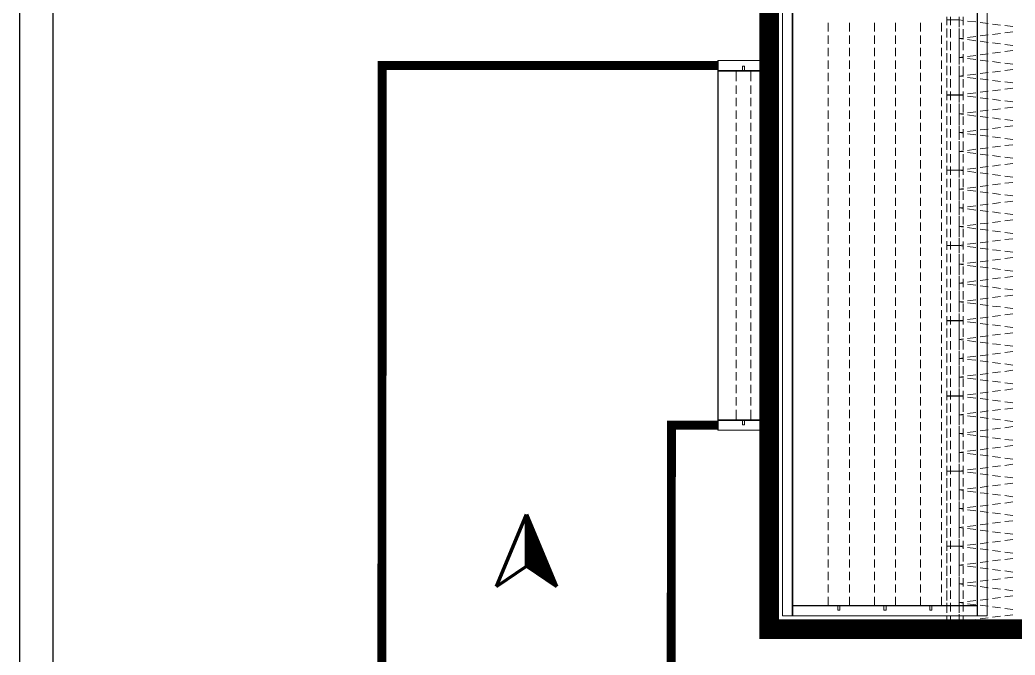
# Model space of a CAD drawing. Extents: x 1264 to 8183, y -10806 to -8316.
# Drawn here: x 1263.8 to 1487.6, y -8915.8 to -8772.9 of the extents above; entities that cross this region are included whole.
import ezdxf

# ---------------------------------------------------------------- set-up
doc = ezdxf.new("R2010")
doc.units = 0
doc.header["$LTSCALE"] = 200
doc.header["$MEASUREMENT"] = 0
doc.layers.get('0').update_dxf_attribs({"linetype": 'CONTINUOUS'})
doc.layers.get('Defpoints').update_dxf_attribs({"linetype": 'CONTINUOUS'})
doc.layers.add('SHEET', color=33, linetype='CONTINUOUS')
doc.layers.add('VCD', color=241, linetype='CONTINUOUS')
doc.layers.add('Smc_RaDuct', color=122, linetype='CONTINUOUS', lineweight=100)

# ---------------------------------------------------------------- blocks, each defined once
blk = doc.blocks.new('A$C8c66ea1c')
at = {"layer": 'SHEET', "color": 1, "lineweight": 50, "const_width": 3}
blk.add_lwpolyline([(0, 0.03), (0, 83.84), (-117.24, 83.84), (0, 83.84), (0, 167.65), (0, 83.84), (0, 167.65), (-117.24, 167.65), (0, 167.65), (-117.24, 167.65), (-117.24, 83.84), (-117.24, 167.65), (-117.24, 83.84), (0, 83.84), (-117.24, 83.84), (0, 83.84), (0, 0.03), (-117.24, 0.03), (0, 0.03), (-117.24, 0.03)], close=True, dxfattribs=at)
at = {"layer": 'VCD', "lineweight": 9}
for points in [[(-86.88, 175.42), (-30.37, 175.42), (-30.37, 175.5), (-86.88, 175.5)], [(-85.29, 175.5), (-85.29, 167.65), (-86.88, 167.65), (-86.88, 167.7), (-85.37, 167.7), (-85.37, 175.42), (-86.88, 175.42), (-86.88, 175.5)], [(-86.88, 167.7), (-30.37, 167.7), (-30.37, 175.42), (-86.88, 175.42)], [(-30.37, 175.5), (-30.37, 175.42), (-31.87, 175.42), (-31.87, 167.7), (-30.37, 167.7), (-30.37, 167.65), (-31.95, 167.65), (-31.95, 175.5)], [(-86.04, 171.41), (-86.04, 171.74), (-85.37, 171.74), (-85.37, 171.41)], [(-31.87, 171.41), (-31.87, 171.74), (-31.23, 171.74), (-31.23, 171.41)], [(0, 83.84), (-117.24, 83.84), (-117.24, 167.65), (0, 167.65)], [(-86.88, 167.65), (-30.37, 167.65), (-30.37, 167.7), (-86.88, 167.7)], [(0, 167.62), (0, 167.67)], [(0, 167.62), (0, 167.67), (0, 167.62), (0, 167.67), (0, 167.62), (0, 167.67)], [(-115.23, 164.04), (-2.02, 164.04), (-2.02, 165.6), (-115.23, 165.6)], [(-115.23, 164.12), (-2.02, 164.12), (-2.02, 165.6), (-115.23, 165.6)], [(-3.6, 135.88), (-2.02, 135.88), (-2.02, 164.04), (-3.6, 164.04)], [(-3.52, 135.88), (-2.02, 135.88), (-2.02, 164.04), (-3.52, 164.04)], [(-3.52, 157.16), (-3.52, 156.83), (-2.88, 156.83), (-2.88, 157.16)], [(-3.52, 150.11), (-3.52, 149.79), (-2.88, 149.79), (-2.88, 150.11)], [(-3.52, 143.09), (-3.52, 142.77), (-2.88, 142.77), (-2.88, 143.09)], [(-1.16, 139.92), (-1.16, 140.51), (-0.56, 140.51), (-0.56, 139.92)], [(-93.09, 138.6), (-93.09, 138.65)], [(-90.24, 138.6), (-90.24, 138.65)], [(-87.36, 138.6), (-87.36, 138.65)], [(-84.48, 138.6), (-84.48, 138.65)], [(-81.6, 138.6), (-81.6, 138.65)], [(-78.73, 138.6), (-78.73, 138.65)], [(-75.88, 138.6), (-75.88, 138.65)], [(-73, 138.6), (-73, 138.65)], [(-70.12, 138.6), (-70.12, 138.65)], [(-67.24, 138.6), (-67.24, 138.65)], [(-64.36, 138.6), (-64.36, 138.65)], [(-61.51, 138.6), (-61.51, 138.65)], [(-58.61, 138.6), (-58.61, 138.65)], [(-55.76, 138.6), (-55.76, 138.65)], [(-52.88, 138.6), (-52.88, 138.65)], [(-50, 138.6), (-50, 138.65)], [(-47.12, 138.6), (-47.12, 138.65)], [(-44.25, 138.6), (-44.25, 138.65)], [(-41.37, 138.6), (-41.37, 138.65)], [(-38.52, 138.6), (-38.52, 138.65)], [(-35.61, 138.6), (-35.61, 138.65)], [(-32.76, 138.6), (-32.76, 138.65)], [(-29.88, 138.6), (-29.88, 138.65)], [(-27, 138.6), (-27, 138.65)], [(-24.13, 138.6), (-24.13, 138.65)], [(-21.25, 138.6), (-21.25, 138.65)], [(-18.4, 138.6), (-18.4, 138.65)], [(-15.52, 138.6), (-15.52, 138.65)], [(-12.64, 138.6), (-12.64, 138.65)], [(-9.76, 138.6), (-9.76, 138.65)], [(-6.89, 138.6), (-6.89, 138.65)], [(-4.03, 138.6), (-4.03, 138.65)], [(-1.16, 138.03), (-1.16, 138.63), (-0.56, 138.63), (-0.56, 138.03)], [(-115.23, 134.32), (-2.02, 134.32), (-2.02, 135.88), (-115.23, 135.88)], [(-115.23, 134.32), (-2.02, 134.32), (-2.02, 135.8), (-115.23, 135.8)]]:
    blk.add_lwpolyline(points, close=True, dxfattribs=at)
at = {"layer": 'VCD', "lineweight": 9, "ltscale": 5}
blk.add_lwpolyline([(-86.88, 167.65), (-30.37, 167.65), (-30.37, 175.5), (-86.88, 175.5)], close=True, dxfattribs=at)
at = {"layer": 'VCD', "lineweight": 9}
for points in [[(-85.29, 172.73), (-85.29, 172.68)], [(-85.29, 171.9), (-85.29, 172.7), (-83.73, 172.7)], [(-83.08, 172.7), (-81.82, 172.7)], [(-81.17, 172.7), (-79.91, 172.7)], [(-79.26, 172.7), (-78, 172.7)], [(-77.38, 172.7), (-76.09, 172.7)], [(-75.47, 172.7), (-74.18, 172.7)], [(-73.56, 172.7), (-72.3, 172.7)], [(-71.65, 172.7), (-70.39, 172.7)], [(-69.74, 172.7), (-68.48, 172.7)], [(-67.83, 172.7), (-66.57, 172.7)], [(-65.92, 172.7), (-64.66, 172.7)], [(-64.01, 172.7), (-62.75, 172.7)], [(-62.13, 172.7), (-60.84, 172.7)], [(-60.22, 172.7), (-58.93, 172.7)], [(-58.31, 172.7), (-57.05, 172.7)], [(-56.4, 172.7), (-55.14, 172.7)], [(-54.49, 172.7), (-53.23, 172.7)], [(-52.58, 172.7), (-51.32, 172.7)], [(-50.67, 172.7), (-49.41, 172.7)], [(-48.76, 172.7), (-47.5, 172.7)], [(-46.85, 172.7), (-45.59, 172.7)], [(-44.97, 172.7), (-43.68, 172.7)], [(-43.06, 172.7), (-41.77, 172.7)], [(-41.15, 172.7), (-39.89, 172.7)], [(-39.24, 172.7), (-37.98, 172.7)], [(-37.33, 172.7), (-36.07, 172.7)], [(-35.42, 172.7), (-34.16, 172.7)], [(-33.51, 172.7), (-31.95, 172.7), (-31.95, 171.9)], [(-31.95, 172.73), (-31.95, 172.68)], [(-83.73, 170.44), (-85.29, 170.44), (-85.29, 171.25)], [(-85.29, 170.47), (-85.29, 170.42)], [(-81.82, 170.44), (-83.08, 170.44)], [(-79.91, 170.44), (-81.17, 170.44)], [(-78, 170.44), (-79.26, 170.44)], [(-76.09, 170.44), (-77.38, 170.44)], [(-74.18, 170.44), (-75.47, 170.44)], [(-72.3, 170.44), (-73.56, 170.44)], [(-70.39, 170.44), (-71.65, 170.44)], [(-68.48, 170.44), (-69.74, 170.44)], [(-66.57, 170.44), (-67.83, 170.44)], [(-64.66, 170.44), (-65.92, 170.44)], [(-62.75, 170.44), (-64.01, 170.44)], [(-60.84, 170.44), (-62.13, 170.44)], [(-58.93, 170.44), (-60.22, 170.44)], [(-57.05, 170.44), (-58.31, 170.44)], [(-55.14, 170.44), (-56.4, 170.44)], [(-53.23, 170.44), (-54.49, 170.44)], [(-51.32, 170.44), (-52.58, 170.44)], [(-49.41, 170.44), (-50.67, 170.44)], [(-47.5, 170.44), (-48.76, 170.44)], [(-45.59, 170.44), (-46.85, 170.44)], [(-43.68, 170.44), (-44.97, 170.44)], [(-41.77, 170.44), (-43.06, 170.44)], [(-39.89, 170.44), (-41.15, 170.44)], [(-37.98, 170.44), (-39.24, 170.44)], [(-36.07, 170.44), (-37.33, 170.44)], [(-34.16, 170.44), (-35.42, 170.44)], [(-31.95, 171.25), (-31.95, 170.44), (-33.51, 170.44)], [(-31.95, 170.47), (-31.95, 170.42)], [(-92.63, 158.61), (-91.34, 158.61)], [(-90.72, 158.61), (-89.43, 158.61)], [(-88.81, 158.61), (-87.55, 158.61)], [(-86.9, 158.61), (-85.64, 158.61)], [(-84.99, 158.61), (-83.73, 158.61)], [(-83.08, 158.61), (-81.82, 158.61)], [(-81.17, 158.61), (-79.91, 158.61)], [(-79.26, 158.61), (-78, 158.61)], [(-77.38, 158.61), (-76.09, 158.61)], [(-75.47, 158.61), (-74.18, 158.61)], [(-73.56, 158.61), (-72.3, 158.61)], [(-71.65, 158.61), (-70.39, 158.61)], [(-69.74, 158.61), (-68.48, 158.61)], [(-67.83, 158.61), (-66.57, 158.61)], [(-65.92, 158.61), (-64.66, 158.61)], [(-64.01, 158.61), (-62.75, 158.61)], [(-62.13, 158.61), (-60.84, 158.61)], [(-60.22, 158.61), (-58.93, 158.61)], [(-58.31, 158.61), (-57.05, 158.61)], [(-56.4, 158.61), (-55.14, 158.61)], [(-54.49, 158.61), (-53.23, 158.61)], [(-52.58, 158.61), (-51.32, 158.61)], [(-50.67, 158.61), (-49.41, 158.61)], [(-48.76, 158.61), (-47.5, 158.61)], [(-46.85, 158.61), (-45.59, 158.61)], [(-44.97, 158.61), (-43.68, 158.61)], [(-43.06, 158.61), (-41.77, 158.61)], [(-41.15, 158.61), (-39.89, 158.61)], [(-39.24, 158.61), (-37.98, 158.61)], [(-37.33, 158.61), (-36.07, 158.61)], [(-35.42, 158.61), (-34.16, 158.61)], [(-33.51, 158.61), (-32.25, 158.61)], [(-31.6, 158.61), (-30.34, 158.61)], [(-29.72, 158.61), (-28.43, 158.61)], [(-27.81, 158.61), (-26.52, 158.61)], [(-25.9, 158.61), (-24.64, 158.61)], [(-23.99, 158.61), (-22.73, 158.61)], [(-22.08, 158.61), (-20.82, 158.61)], [(-20.17, 158.61), (-18.91, 158.61)], [(-18.26, 158.61), (-17, 158.61)], [(-16.35, 158.61), (-15.09, 158.61)], [(-14.47, 158.61), (-13.18, 158.61)], [(-12.56, 158.61), (-11.27, 158.61)], [(-10.65, 158.61), (-9.39, 158.61)], [(-8.74, 158.61), (-7.48, 158.61)], [(-6.83, 158.61), (-5.57, 158.61)], [(-4.92, 158.61), (-3.6, 158.61), (-3.6, 157.32)], [(-3.6, 158.64), (-3.6, 158.58)], [(-3.6, 156.67), (-3.6, 155.38), (-4.92, 155.38)], [(-91.34, 155.38), (-92.63, 155.38)], [(-89.43, 155.38), (-90.72, 155.38)], [(-87.55, 155.38), (-88.81, 155.38)], [(-85.64, 155.38), (-86.9, 155.38)], [(-83.73, 155.38), (-84.99, 155.38)], [(-81.82, 155.38), (-83.08, 155.38)], [(-79.91, 155.38), (-81.17, 155.38)], [(-78, 155.38), (-79.26, 155.38)], [(-76.09, 155.38), (-77.38, 155.38)], [(-74.18, 155.38), (-75.47, 155.38)], [(-72.3, 155.38), (-73.56, 155.38)], [(-70.39, 155.38), (-71.65, 155.38)], [(-68.48, 155.38), (-69.74, 155.38)], [(-66.57, 155.38), (-67.83, 155.38)], [(-64.66, 155.38), (-65.92, 155.38)], [(-62.75, 155.38), (-64.01, 155.38)], [(-60.84, 155.38), (-62.13, 155.38)], [(-58.93, 155.38), (-60.22, 155.38)], [(-57.05, 155.38), (-58.31, 155.38)], [(-55.14, 155.38), (-56.4, 155.38)], [(-53.23, 155.38), (-54.49, 155.38)], [(-51.32, 155.38), (-52.58, 155.38)], [(-49.41, 155.38), (-50.67, 155.38)], [(-47.5, 155.38), (-48.76, 155.38)], [(-45.59, 155.38), (-46.85, 155.38)], [(-43.68, 155.38), (-44.97, 155.38)], [(-41.77, 155.38), (-43.06, 155.38)], [(-39.89, 155.38), (-41.15, 155.38)], [(-37.98, 155.38), (-39.24, 155.38)], [(-36.07, 155.38), (-37.33, 155.38)], [(-34.16, 155.38), (-35.42, 155.38)], [(-32.25, 155.38), (-33.51, 155.38)], [(-30.34, 155.38), (-31.6, 155.38)], [(-28.43, 155.38), (-29.72, 155.38)], [(-26.52, 155.38), (-27.81, 155.38)], [(-24.64, 155.38), (-25.9, 155.38)], [(-22.73, 155.38), (-23.99, 155.38)], [(-20.82, 155.38), (-22.08, 155.38)], [(-18.91, 155.38), (-20.17, 155.38)], [(-17, 155.38), (-18.26, 155.38)], [(-15.09, 155.38), (-16.35, 155.38)], [(-13.18, 155.38), (-14.47, 155.38)], [(-11.27, 155.38), (-12.56, 155.38)], [(-9.39, 155.38), (-10.65, 155.38)], [(-7.48, 155.38), (-8.74, 155.38)], [(-5.57, 155.38), (-6.83, 155.38)], [(-3.6, 155.41), (-3.6, 155.36)], [(-91.34, 151.56), (-92.63, 151.56)], [(-89.43, 151.56), (-90.72, 151.56)], [(-87.55, 151.56), (-88.81, 151.56)], [(-85.64, 151.56), (-86.9, 151.56)], [(-83.73, 151.56), (-84.99, 151.56)], [(-81.82, 151.56), (-83.08, 151.56)], [(-79.91, 151.56), (-81.17, 151.56)], [(-78, 151.56), (-79.26, 151.56)], [(-76.09, 151.56), (-77.38, 151.56)], [(-74.18, 151.56), (-75.47, 151.56)], [(-72.3, 151.56), (-73.56, 151.56)], [(-70.39, 151.56), (-71.65, 151.56)], [(-68.48, 151.56), (-69.74, 151.56)], [(-66.57, 151.56), (-67.83, 151.56)], [(-64.66, 151.56), (-65.92, 151.56)], [(-62.75, 151.56), (-64.01, 151.56)], [(-60.84, 151.56), (-62.13, 151.56)], [(-58.93, 151.56), (-60.22, 151.56)], [(-57.05, 151.56), (-58.31, 151.56)], [(-55.14, 151.56), (-56.4, 151.56)], [(-53.23, 151.56), (-54.49, 151.56)], [(-51.32, 151.56), (-52.58, 151.56)], [(-49.41, 151.56), (-50.67, 151.56)], [(-47.5, 151.56), (-48.76, 151.56)], [(-45.59, 151.56), (-46.85, 151.56)], [(-43.68, 151.56), (-44.97, 151.56)], [(-41.77, 151.56), (-43.06, 151.56)], [(-39.89, 151.56), (-41.15, 151.56)], [(-37.98, 151.56), (-39.24, 151.56)], [(-36.07, 151.56), (-37.33, 151.56)], [(-34.16, 151.56), (-35.42, 151.56)], [(-32.25, 151.56), (-33.51, 151.56)], [(-30.34, 151.56), (-31.6, 151.56)], [(-28.43, 151.56), (-29.72, 151.56)], [(-26.52, 151.56), (-27.81, 151.56)], [(-24.64, 151.56), (-25.9, 151.56)], [(-22.73, 151.56), (-23.99, 151.56)], [(-20.82, 151.56), (-22.08, 151.56)], [(-18.91, 151.56), (-20.17, 151.56)], [(-17, 151.56), (-18.26, 151.56)], [(-15.09, 151.56), (-16.35, 151.56)], [(-13.18, 151.56), (-14.47, 151.56)], [(-11.27, 151.56), (-12.56, 151.56)], [(-9.39, 151.56), (-10.65, 151.56)], [(-7.48, 151.56), (-8.74, 151.56)], [(-5.57, 151.56), (-6.83, 151.56)], [(-3.6, 150.27), (-3.6, 151.56), (-4.92, 151.56)], [(-3.6, 151.59), (-3.6, 151.54)], [(-4.92, 148.34), (-3.6, 148.34), (-3.6, 149.65)], [(-92.63, 148.34), (-91.34, 148.34)], [(-90.72, 148.34), (-89.43, 148.34)], [(-88.81, 148.34), (-87.55, 148.34)], [(-86.9, 148.34), (-85.64, 148.34)], [(-84.99, 148.34), (-83.73, 148.34)], [(-83.08, 148.34), (-81.82, 148.34)], [(-81.17, 148.34), (-79.91, 148.34)], [(-79.26, 148.34), (-78, 148.34)], [(-77.38, 148.34), (-76.09, 148.34)], [(-75.47, 148.34), (-74.18, 148.34)], [(-73.56, 148.34), (-72.3, 148.34)], [(-71.65, 148.34), (-70.39, 148.34)], [(-69.74, 148.34), (-68.48, 148.34)], [(-67.83, 148.34), (-66.57, 148.34)], [(-65.92, 148.34), (-64.66, 148.34)], [(-64.01, 148.34), (-62.75, 148.34)], [(-62.13, 148.34), (-60.84, 148.34)], [(-60.22, 148.34), (-58.93, 148.34)], [(-58.31, 148.34), (-57.05, 148.34)], [(-56.4, 148.34), (-55.14, 148.34)], [(-54.49, 148.34), (-53.23, 148.34)], [(-52.58, 148.34), (-51.32, 148.34)], [(-50.67, 148.34), (-49.41, 148.34)], [(-48.76, 148.34), (-47.5, 148.34)], [(-46.85, 148.34), (-45.59, 148.34)], [(-44.97, 148.34), (-43.68, 148.34)], [(-43.06, 148.34), (-41.77, 148.34)], [(-41.15, 148.34), (-39.89, 148.34)], [(-39.24, 148.34), (-37.98, 148.34)], [(-37.33, 148.34), (-36.07, 148.34)], [(-35.42, 148.34), (-34.16, 148.34)], [(-33.51, 148.34), (-32.25, 148.34)], [(-31.6, 148.34), (-30.34, 148.34)], [(-29.72, 148.34), (-28.43, 148.34)], [(-27.81, 148.34), (-26.52, 148.34)], [(-25.9, 148.34), (-24.64, 148.34)], [(-23.99, 148.34), (-22.73, 148.34)], [(-22.08, 148.34), (-20.82, 148.34)], [(-20.17, 148.34), (-18.91, 148.34)], [(-18.26, 148.34), (-17, 148.34)], [(-16.35, 148.34), (-15.09, 148.34)], [(-14.47, 148.34), (-13.18, 148.34)], [(-12.56, 148.34), (-11.27, 148.34)], [(-10.65, 148.34), (-9.39, 148.34)], [(-8.74, 148.34), (-7.48, 148.34)], [(-6.83, 148.34), (-5.57, 148.34)], [(-3.6, 148.36), (-3.6, 148.31)], [(-92.63, 144.54), (-91.34, 144.54)], [(-90.72, 144.54), (-89.43, 144.54)], [(-88.81, 144.54), (-87.55, 144.54)], [(-86.9, 144.54), (-85.64, 144.54)], [(-84.99, 144.54), (-83.73, 144.54)], [(-83.08, 144.54), (-81.82, 144.54)], [(-81.17, 144.54), (-79.91, 144.54)], [(-79.26, 144.54), (-78, 144.54)], [(-77.38, 144.54), (-76.09, 144.54)], [(-75.47, 144.54), (-74.18, 144.54)], [(-73.56, 144.54), (-72.3, 144.54)], [(-71.65, 144.54), (-70.39, 144.54)], [(-69.74, 144.54), (-68.48, 144.54)], [(-67.83, 144.54), (-66.57, 144.54)], [(-65.92, 144.54), (-64.66, 144.54)], [(-64.01, 144.54), (-62.75, 144.54)], [(-62.13, 144.54), (-60.84, 144.54)], [(-60.22, 144.54), (-58.93, 144.54)], [(-58.31, 144.54), (-57.05, 144.54)], [(-56.4, 144.54), (-55.14, 144.54)], [(-54.49, 144.54), (-53.23, 144.54)], [(-52.58, 144.54), (-51.32, 144.54)], [(-50.67, 144.54), (-49.41, 144.54)], [(-48.76, 144.54), (-47.5, 144.54)], [(-46.85, 144.54), (-45.59, 144.54)], [(-44.97, 144.54), (-43.68, 144.54)], [(-43.06, 144.54), (-41.77, 144.54)], [(-41.15, 144.54), (-39.89, 144.54)], [(-39.24, 144.54), (-37.98, 144.54)], [(-37.33, 144.54), (-36.07, 144.54)], [(-35.42, 144.54), (-34.16, 144.54)], [(-33.51, 144.54), (-32.25, 144.54)], [(-31.6, 144.54), (-30.34, 144.54)], [(-29.72, 144.54), (-28.43, 144.54)], [(-27.81, 144.54), (-26.52, 144.54)], [(-25.9, 144.54), (-24.64, 144.54)], [(-23.99, 144.54), (-22.73, 144.54)], [(-22.08, 144.54), (-20.82, 144.54)], [(-20.17, 144.54), (-18.91, 144.54)], [(-18.26, 144.54), (-17, 144.54)], [(-16.35, 144.54), (-15.09, 144.54)], [(-14.47, 144.54), (-13.18, 144.54)], [(-12.56, 144.54), (-11.27, 144.54)], [(-10.65, 144.54), (-9.39, 144.54)], [(-8.74, 144.54), (-7.48, 144.54)], [(-6.83, 144.54), (-5.57, 144.54)], [(-4.92, 144.54), (-3.6, 144.54), (-3.6, 143.25)], [(-3.6, 144.57), (-3.6, 144.52)], [(-3.6, 142.61), (-3.6, 141.32), (-4.92, 141.32)], [(-92.31, 140.51), (-93.57, 140.51)], [(-93.57, 139.92), (-92.31, 139.92)], [(-92.44, 140.51), (-93.09, 140.51), (-93.09, 138.63), (-92.44, 138.63)], [(-91.34, 141.32), (-92.63, 141.32)], [(-90.53, 140.51), (-91.8, 140.51)], [(-90.4, 140.51), (-91.66, 140.51)], [(-91.66, 139.92), (-90.4, 139.92)], [(-89.43, 141.32), (-90.72, 141.32)], [(-88.62, 140.51), (-89.92, 140.51)], [(-88.49, 140.51), (-89.75, 140.51)], [(-89.75, 139.92), (-88.49, 139.92)], [(-87.55, 141.32), (-88.81, 141.32)], [(-86.72, 140.51), (-88.01, 140.51)], [(-86.58, 140.51), (-87.84, 140.51)], [(-87.84, 139.92), (-86.58, 139.92)], [(-85.64, 141.32), (-86.9, 141.32)], [(-84.83, 140.51), (-86.1, 140.51)], [(-84.67, 140.51), (-85.96, 140.51)], [(-85.96, 139.92), (-84.67, 139.92)], [(-83.73, 141.32), (-84.99, 141.32)], [(-82.92, 140.51), (-84.19, 140.51)], [(-82.76, 140.51), (-84.05, 140.51)], [(-84.05, 139.92), (-82.76, 139.92)], [(-81.82, 141.32), (-83.08, 141.32)], [(-82.28, 138.63), (-81.63, 138.63), (-81.63, 140.51), (-82.28, 140.51)], [(-80.85, 140.51), (-82.14, 140.51)], [(-82.14, 139.92), (-80.85, 139.92)], [(-81.63, 140.54), (-81.63, 140.48)], [(-80.96, 140.51), (-81.6, 140.51), (-81.6, 138.63), (-80.96, 138.63)], [(-79.91, 141.32), (-81.17, 141.32)], [(-79.05, 140.51), (-80.31, 140.51)], [(-78.97, 140.51), (-80.23, 140.51)], [(-80.23, 139.92), (-78.97, 139.92)], [(-78, 141.32), (-79.26, 141.32)], [(-77.14, 140.51), (-78.4, 140.51)], [(-77.06, 140.51), (-78.32, 140.51)], [(-78.32, 139.92), (-77.06, 139.92)], [(-76.09, 141.32), (-77.38, 141.32)], [(-75.23, 140.51), (-76.49, 140.51)], [(-75.15, 140.51), (-76.41, 140.51)], [(-76.41, 139.92), (-75.15, 139.92)], [(-74.18, 141.32), (-75.47, 141.32)], [(-73.32, 140.51), (-74.58, 140.51)], [(-73.24, 140.51), (-74.5, 140.51)], [(-74.5, 139.92), (-73.24, 139.92)], [(-72.3, 141.32), (-73.56, 141.32)], [(-71.41, 140.51), (-72.7, 140.51)], [(-71.33, 140.51), (-72.59, 140.51)], [(-72.59, 139.92), (-71.33, 139.92)], [(-70.39, 141.32), (-71.65, 141.32)], [(-69.45, 140.51), (-70.12, 140.51), (-70.12, 138.63), (-70.12, 140.51), (-70.79, 140.51)], [(-69.42, 140.51), (-70.68, 140.51)], [(-70.68, 139.92), (-69.42, 139.92)], [(-70.12, 140.54), (-70.12, 140.48)], [(-68.48, 141.32), (-69.74, 141.32)], [(-67.54, 140.51), (-68.83, 140.51)], [(-67.51, 140.51), (-68.8, 140.51)], [(-68.8, 139.92), (-67.51, 139.92)], [(-66.57, 141.32), (-67.83, 141.32)], [(-65.65, 140.51), (-66.92, 140.51)], [(-65.6, 140.51), (-66.89, 140.51)], [(-66.89, 139.92), (-65.6, 139.92)], [(-64.66, 141.32), (-65.92, 141.32)], [(-63.75, 140.51), (-65.01, 140.51)], [(-63.72, 140.51), (-64.98, 140.51)], [(-64.98, 139.92), (-63.72, 139.92)], [(-62.75, 141.32), (-64.01, 141.32)], [(-61.84, 140.51), (-63.1, 140.51)], [(-61.81, 140.51), (-63.07, 140.51)], [(-63.07, 139.92), (-61.81, 139.92)], [(-60.84, 141.32), (-62.13, 141.32)], [(-59.93, 140.51), (-61.19, 140.51)], [(-59.9, 140.51), (-61.16, 140.51)], [(-61.16, 139.92), (-59.9, 139.92)], [(-58.93, 141.32), (-60.22, 141.32)], [(-59.28, 138.63), (-58.63, 138.63), (-58.63, 140.51), (-59.28, 140.51)], [(-57.99, 140.51), (-59.25, 140.51)], [(-59.25, 139.92), (-57.99, 139.92)], [(-58.63, 140.54), (-58.63, 140.48)], [(-57.96, 140.51), (-58.61, 140.51), (-58.61, 138.63), (-57.96, 138.63)], [(-57.05, 141.32), (-58.31, 141.32)], [(-56.08, 140.51), (-57.34, 140.51)], [(-57.34, 139.92), (-56.08, 139.92)], [(-56.05, 140.51), (-57.32, 140.51)], [(-55.14, 141.32), (-56.4, 141.32)], [(-54.17, 140.51), (-55.43, 140.51)], [(-55.43, 139.92), (-54.17, 139.92)], [(-54.14, 140.51), (-55.41, 140.51)], [(-53.23, 141.32), (-54.49, 141.32)], [(-52.26, 140.51), (-53.55, 140.51)], [(-53.55, 139.92), (-52.26, 139.92)], [(-52.23, 140.51), (-53.52, 140.51)], [(-51.32, 141.32), (-52.58, 141.32)], [(-50.35, 140.51), (-51.64, 140.51)], [(-51.64, 139.92), (-50.35, 139.92)], [(-50.32, 140.51), (-51.61, 140.51)], [(-49.41, 141.32), (-50.67, 141.32)], [(-48.47, 140.51), (-49.73, 140.51)], [(-49.73, 139.92), (-48.47, 139.92)], [(-48.41, 140.51), (-49.71, 140.51)], [(-47.5, 141.32), (-48.76, 141.32)], [(-46.56, 140.51), (-47.82, 140.51)], [(-47.82, 139.92), (-46.56, 139.92)], [(-47.8, 138.63), (-47.15, 138.63), (-47.15, 140.51), (-47.8, 140.51)], [(-47.15, 140.54), (-47.15, 140.48)], [(-46.45, 140.51), (-47.12, 140.51), (-47.12, 138.63), (-46.45, 138.63)], [(-45.59, 141.32), (-46.85, 141.32)], [(-44.65, 140.51), (-45.91, 140.51)], [(-45.91, 139.92), (-44.65, 139.92)], [(-44.57, 140.51), (-45.83, 140.51)], [(-43.68, 141.32), (-44.97, 141.32)], [(-42.74, 140.51), (-44, 140.51)], [(-44, 139.92), (-42.74, 139.92)], [(-42.66, 140.51), (-43.92, 140.51)], [(-41.77, 141.32), (-43.06, 141.32)], [(-40.83, 140.51), (-42.09, 140.51)], [(-42.09, 139.92), (-40.83, 139.92)], [(-40.75, 140.51), (-42.01, 140.51)], [(-39.89, 141.32), (-41.15, 141.32)], [(-38.92, 140.51), (-40.18, 140.51)], [(-40.18, 139.92), (-38.92, 139.92)], [(-38.84, 140.51), (-40.1, 140.51)], [(-37.98, 141.32), (-39.24, 141.32)], [(-37.01, 140.51), (-38.3, 140.51)], [(-38.3, 139.92), (-37.01, 139.92)], [(-36.93, 140.51), (-38.19, 140.51)], [(-36.07, 141.32), (-37.33, 141.32)], [(-35.1, 140.51), (-36.39, 140.51)], [(-36.39, 139.92), (-35.1, 139.92)], [(-36.28, 138.63), (-35.64, 138.63), (-35.64, 140.51), (-36.28, 140.51)], [(-35.64, 140.54), (-35.64, 140.48)], [(-34.97, 140.51), (-35.61, 140.51), (-35.61, 138.63), (-34.97, 138.63)], [(-34.16, 141.32), (-35.42, 141.32)], [(-33.22, 140.51), (-34.48, 140.51)], [(-34.48, 139.92), (-33.22, 139.92)], [(-33.06, 140.51), (-34.32, 140.51)], [(-32.25, 141.32), (-33.51, 141.32)], [(-31.31, 140.51), (-32.57, 140.51)], [(-32.57, 139.92), (-31.31, 139.92)], [(-31.15, 140.51), (-32.44, 140.51)], [(-30.34, 141.32), (-31.6, 141.32)], [(-29.4, 140.51), (-30.66, 140.51)], [(-30.66, 139.92), (-29.4, 139.92)], [(-29.24, 140.51), (-30.53, 140.51)], [(-28.43, 141.32), (-29.72, 141.32)], [(-27.49, 140.51), (-28.75, 140.51)], [(-28.75, 139.92), (-27.49, 139.92)], [(-27.35, 140.51), (-28.62, 140.51)], [(-26.52, 141.32), (-27.81, 141.32)], [(-25.58, 140.51), (-26.84, 140.51)], [(-26.84, 139.92), (-25.58, 139.92)], [(-25.44, 140.51), (-26.71, 140.51)], [(-24.64, 141.32), (-25.9, 141.32)], [(-23.67, 140.51), (-24.93, 140.51)], [(-24.93, 139.92), (-23.67, 139.92)], [(-24.8, 138.63), (-24.15, 138.63), (-24.15, 140.51), (-24.8, 140.51)], [(-24.15, 140.54), (-24.15, 140.48)], [(-23.48, 140.51), (-24.13, 140.51), (-24.13, 138.63), (-23.48, 138.63)], [(-22.73, 141.32), (-23.99, 141.32)], [(-21.76, 140.51), (-23.05, 140.51)], [(-23.05, 139.92), (-21.76, 139.92)], [(-21.57, 140.51), (-22.84, 140.51)], [(-20.82, 141.32), (-22.08, 141.32)], [(-19.85, 140.51), (-21.14, 140.51)], [(-21.14, 139.92), (-19.85, 139.92)], [(-19.66, 140.51), (-20.93, 140.51)], [(-18.91, 141.32), (-20.17, 141.32)], [(-17.97, 140.51), (-19.23, 140.51)], [(-19.23, 139.92), (-17.97, 139.92)], [(-17.75, 140.51), (-19.02, 140.51)], [(-17, 141.32), (-18.26, 141.32)], [(-16.06, 140.51), (-17.32, 140.51)], [(-17.32, 139.92), (-16.06, 139.92)], [(-15.84, 140.51), (-17.11, 140.51)], [(-15.09, 141.32), (-16.35, 141.32)], [(-14.15, 140.51), (-15.41, 140.51)], [(-15.41, 139.92), (-14.15, 139.92)], [(-13.93, 140.51), (-15.22, 140.51)], [(-13.18, 141.32), (-14.47, 141.32)], [(-12.24, 140.51), (-13.5, 140.51)], [(-13.5, 139.92), (-12.24, 139.92)], [(-11.97, 140.51), (-12.64, 140.51), (-12.64, 138.63), (-12.64, 140.51), (-13.31, 140.51)], [(-12.64, 140.54), (-12.64, 140.48)], [(-11.27, 141.32), (-12.56, 141.32)], [(-10.33, 140.51), (-11.59, 140.51)], [(-11.59, 139.92), (-10.33, 139.92)], [(-10.06, 140.51), (-11.35, 140.51)], [(-9.39, 141.32), (-10.65, 141.32)], [(-8.42, 140.51), (-9.68, 140.51)], [(-9.68, 139.92), (-8.42, 139.92)], [(-8.15, 140.51), (-9.44, 140.51)], [(-7.48, 141.32), (-8.74, 141.32)], [(-6.51, 140.51), (-7.77, 140.51)], [(-7.77, 139.92), (-6.51, 139.92)], [(-6.27, 140.51), (-7.53, 140.51)], [(-5.57, 141.32), (-6.83, 141.32)], [(-4.6, 140.51), (-5.89, 140.51)], [(-5.89, 139.92), (-4.6, 139.92)], [(-4.36, 140.51), (-5.62, 140.51)], [(-2.69, 140.51), (-3.98, 140.51)], [(-3.98, 139.92), (-2.69, 139.92)], [(-2.45, 140.51), (-3.71, 140.51)], [(-3.6, 141.34), (-3.6, 141.29)], [(-2.07, 139.92), (-0.56, 139.92), (-0.56, 140.51), (-2.07, 140.51)], [(-1.8, 138.63), (-1.16, 138.63), (-1.16, 140.51), (-1.8, 140.51)], [(-1.16, 140.54), (-1.16, 140.48)], [(-0.56, 140.54), (-0.56, 140.48)], [(-92.31, 138.63), (-93.57, 138.63)], [(-93.01, 137.95), (-93.09, 138.63), (-91.99, 138.63)], [(-91.8, 138.63), (-90.53, 138.63)], [(-90.4, 138.63), (-91.66, 138.63)], [(-91.34, 138.63), (-90.24, 138.63), (-90.32, 137.95)], [(-90.16, 137.95), (-90.24, 138.63), (-89.11, 138.63)], [(-89.92, 138.63), (-88.62, 138.63)], [(-87.28, 137.95), (-87.36, 138.63), (-88.49, 138.63), (-89.75, 138.63)], [(-88.01, 138.63), (-86.72, 138.63)], [(-86.58, 138.63), (-87.84, 138.63)], [(-87.44, 137.95), (-87.36, 138.63), (-86.26, 138.63)], [(-86.1, 138.63), (-84.83, 138.63)], [(-84.67, 138.63), (-85.96, 138.63)], [(-85.61, 138.63), (-84.48, 138.63), (-84.59, 137.95)], [(-84.4, 137.95), (-84.48, 138.63), (-83.38, 138.63)], [(-84.19, 138.63), (-82.92, 138.63)], [(-82.76, 138.63), (-84.05, 138.63)], [(-82.73, 138.63), (-81.63, 138.63), (-81.71, 137.95)], [(-80.85, 138.63), (-82.14, 138.63)], [(-81.63, 138.65), (-81.63, 138.6)], [(-81.52, 137.95), (-81.6, 138.63), (-80.5, 138.63)], [(-80.31, 138.63), (-79.05, 138.63)], [(-78.97, 138.63), (-80.23, 138.63)], [(-79.86, 138.63), (-78.73, 138.63), (-78.81, 137.95)], [(-78.65, 137.95), (-78.73, 138.63), (-77.62, 138.63)], [(-78.4, 138.63), (-77.14, 138.63)], [(-77.06, 138.63), (-78.32, 138.63)], [(-76.98, 138.63), (-75.88, 138.63), (-75.96, 137.95)], [(-76.49, 138.63), (-75.23, 138.63)], [(-75.15, 138.63), (-76.41, 138.63)], [(-75.79, 137.95), (-75.88, 138.63), (-74.75, 138.63)], [(-74.58, 138.63), (-73.32, 138.63)], [(-73.24, 138.63), (-74.5, 138.63)], [(-74.13, 138.63), (-73, 138.63), (-73.08, 137.95)], [(-72.92, 137.95), (-73, 138.63), (-71.89, 138.63)], [(-72.7, 138.63), (-71.41, 138.63)], [(-71.33, 138.63), (-72.59, 138.63)], [(-71.25, 138.63), (-70.12, 138.63), (-70.2, 137.95)], [(-70.79, 138.63), (-70.12, 138.63), (-69.45, 138.63)], [(-69.42, 138.63), (-70.68, 138.63)], [(-70.12, 138.65), (-70.12, 138.6)], [(-70.04, 137.95), (-70.12, 138.63), (-68.99, 138.63)], [(-68.83, 138.63), (-67.54, 138.63)], [(-67.51, 138.63), (-68.8, 138.63)], [(-68.34, 138.63), (-67.24, 138.63), (-67.32, 137.95)], [(-67.16, 137.95), (-67.24, 138.63), (-66.11, 138.63)], [(-66.92, 138.63), (-65.65, 138.63)], [(-65.6, 138.63), (-66.89, 138.63)], [(-65.49, 138.63), (-64.36, 138.63), (-64.44, 137.95)], [(-65.01, 138.63), (-63.75, 138.63)], [(-63.72, 138.63), (-64.98, 138.63)], [(-64.28, 137.95), (-64.36, 138.63), (-63.26, 138.63)], [(-63.1, 138.63), (-61.84, 138.63)], [(-61.81, 138.63), (-63.07, 138.63)], [(-62.62, 138.63), (-61.51, 138.63), (-61.59, 137.95)], [(-61.43, 137.95), (-61.51, 138.63), (-60.38, 138.63)], [(-61.19, 138.63), (-59.93, 138.63)], [(-59.9, 138.63), (-61.16, 138.63)], [(-59.74, 138.63), (-58.63, 138.63), (-58.72, 137.95)], [(-57.99, 138.63), (-59.25, 138.63)], [(-58.63, 138.65), (-58.63, 138.6)], [(-58.53, 137.95), (-58.61, 138.63), (-57.51, 138.63)], [(-56.08, 138.63), (-57.34, 138.63)], [(-57.32, 138.63), (-56.05, 138.63)], [(-56.86, 138.63), (-55.76, 138.63), (-55.84, 137.95)], [(-55.65, 137.95), (-55.76, 138.63), (-54.63, 138.63)], [(-54.17, 138.63), (-55.43, 138.63)], [(-55.41, 138.63), (-54.14, 138.63)], [(-53.98, 138.63), (-52.88, 138.63), (-52.96, 137.95)], [(-52.26, 138.63), (-53.55, 138.63)], [(-53.52, 138.63), (-52.23, 138.63)], [(-52.8, 137.95), (-52.88, 138.63), (-51.75, 138.63)], [(-50.35, 138.63), (-51.64, 138.63)], [(-51.61, 138.63), (-50.32, 138.63)], [(-51.13, 138.63), (-50, 138.63), (-50.08, 137.95)], [(-49.92, 137.95), (-50, 138.63), (-48.9, 138.63)], [(-48.47, 138.63), (-49.73, 138.63)], [(-49.71, 138.63), (-48.41, 138.63)], [(-48.25, 138.63), (-47.15, 138.63), (-47.23, 137.95)], [(-46.56, 138.63), (-47.82, 138.63)], [(-47.15, 138.65), (-47.15, 138.6)], [(-47.04, 137.95), (-47.12, 138.63), (-45.99, 138.63)], [(-44.65, 138.63), (-45.91, 138.63)], [(-45.83, 138.63), (-44.57, 138.63)], [(-45.37, 138.63), (-44.25, 138.63), (-44.33, 137.95)], [(-44.16, 137.95), (-44.25, 138.63), (-43.14, 138.63)], [(-42.74, 138.63), (-44, 138.63)], [(-43.92, 138.63), (-42.66, 138.63)], [(-42.5, 138.63), (-41.37, 138.63), (-41.47, 137.95)], [(-40.83, 138.63), (-42.09, 138.63)], [(-42.01, 138.63), (-40.75, 138.63)], [(-41.29, 137.95), (-41.37, 138.63), (-40.26, 138.63)], [(-38.92, 138.63), (-40.18, 138.63)], [(-40.1, 138.63), (-38.84, 138.63)], [(-39.62, 138.63), (-38.52, 138.63), (-38.6, 137.95)], [(-38.44, 137.95), (-38.52, 138.63), (-37.39, 138.63)], [(-37.01, 138.63), (-38.3, 138.63)], [(-38.19, 138.63), (-36.93, 138.63)], [(-36.77, 138.63), (-35.64, 138.63), (-35.72, 137.95)], [(-35.1, 138.63), (-36.39, 138.63)], [(-35.64, 138.65), (-35.64, 138.6)], [(-35.53, 137.95), (-35.61, 138.63), (-34.51, 138.63)], [(-33.22, 138.63), (-34.48, 138.63)], [(-34.32, 138.63), (-33.06, 138.63)], [(-33.86, 138.63), (-32.76, 138.63), (-32.84, 137.95)], [(-32.68, 137.95), (-32.76, 138.63), (-31.63, 138.63)], [(-31.31, 138.63), (-32.57, 138.63)], [(-32.44, 138.63), (-31.15, 138.63)], [(-31.01, 138.63), (-29.88, 138.63), (-29.96, 137.95)], [(-29.4, 138.63), (-30.66, 138.63)], [(-30.53, 138.63), (-29.24, 138.63)], [(-29.8, 137.95), (-29.88, 138.63), (-28.78, 138.63)], [(-27.49, 138.63), (-28.75, 138.63)], [(-28.62, 138.63), (-27.35, 138.63)], [(-28.13, 138.63), (-27, 138.63), (-27.09, 137.95)], [(-26.92, 137.95), (-27, 138.63), (-25.9, 138.63)], [(-25.58, 138.63), (-26.84, 138.63)], [(-26.71, 138.63), (-25.44, 138.63)], [(-25.26, 138.63), (-24.15, 138.63), (-24.23, 137.95)], [(-23.67, 138.63), (-24.93, 138.63)], [(-24.15, 138.65), (-24.15, 138.6)], [(-24.05, 137.95), (-24.13, 138.63), (-23, 138.63)], [(-21.76, 138.63), (-23.05, 138.63)], [(-22.84, 138.63), (-21.57, 138.63)], [(-22.38, 138.63), (-21.25, 138.63), (-21.33, 137.95)], [(-21.17, 137.95), (-21.25, 138.63), (-20.15, 138.63)], [(-19.85, 138.63), (-21.14, 138.63)], [(-20.93, 138.63), (-19.66, 138.63)], [(-19.5, 138.63), (-18.4, 138.63), (-18.48, 137.95)], [(-17.97, 138.63), (-19.23, 138.63)], [(-19.02, 138.63), (-17.75, 138.63)], [(-18.32, 137.95), (-18.4, 138.63), (-17.27, 138.63)], [(-16.06, 138.63), (-17.32, 138.63)], [(-17.11, 138.63), (-15.84, 138.63)], [(-16.62, 138.63), (-15.52, 138.63), (-15.6, 137.95)], [(-15.44, 137.95), (-15.52, 138.63), (-14.39, 138.63)], [(-14.15, 138.63), (-15.41, 138.63)], [(-15.22, 138.63), (-13.93, 138.63)], [(-13.77, 138.63), (-12.64, 138.63), (-12.72, 137.95)], [(-12.24, 138.63), (-13.5, 138.63)], [(-13.31, 138.63), (-12.64, 138.63), (-11.97, 138.63)], [(-12.64, 138.65), (-12.64, 138.6)], [(-12.53, 137.95), (-12.64, 138.63), (-11.51, 138.63)], [(-10.33, 138.63), (-11.59, 138.63)], [(-11.35, 138.63), (-10.06, 138.63)], [(-10.87, 138.63), (-9.76, 138.63), (-9.84, 137.95)], [(-9.68, 137.95), (-9.76, 138.63), (-8.63, 138.63)], [(-8.42, 138.63), (-9.68, 138.63)], [(-9.44, 138.63), (-8.15, 138.63)], [(-8.02, 138.63), (-6.89, 138.63), (-6.97, 137.95)], [(-6.51, 138.63), (-7.77, 138.63)], [(-7.53, 138.63), (-6.27, 138.63)], [(-6.8, 137.95), (-6.89, 138.63), (-5.78, 138.63)], [(-4.6, 138.63), (-5.89, 138.63)], [(-5.62, 138.63), (-4.36, 138.63)], [(-5.14, 138.63), (-4.03, 138.63), (-4.12, 137.95)], [(-3.93, 137.95), (-4.03, 138.63), (-2.9, 138.63)], [(-2.69, 138.63), (-3.98, 138.63)], [(-3.71, 138.63), (-2.45, 138.63)], [(-2.26, 138.63), (-1.16, 138.63), (-1.24, 137.95)], [(-2.07, 138.03), (-0.56, 138.03), (-0.56, 138.63), (-2.07, 138.63)], [(-1.16, 138.65), (-1.16, 138.6)], [(-0.56, 138.65), (-0.56, 138.6)], [(-93.57, 138.03), (-92.31, 138.03)], [(-92.79, 136.07), (-92.93, 137.33)], [(-91.66, 138.03), (-90.4, 138.03)], [(-90.4, 137.33), (-90.56, 136.07)], [(-89.92, 136.07), (-90.08, 137.33)], [(-89.75, 138.03), (-88.49, 138.03)], [(-87.84, 138.03), (-86.58, 138.03)], [(-87.52, 137.33), (-87.68, 136.07)], [(-87.04, 136.07), (-87.2, 137.33)], [(-85.96, 138.03), (-84.67, 138.03)], [(-84.64, 137.33), (-84.81, 136.07)], [(-84.16, 136.07), (-84.32, 137.33)], [(-84.05, 138.03), (-82.76, 138.03)], [(-82.14, 138.03), (-80.85, 138.03)], [(-81.79, 137.33), (-81.95, 136.07)], [(-81.28, 136.07), (-81.44, 137.33)], [(-80.23, 138.03), (-78.97, 138.03)], [(-78.89, 137.33), (-79.05, 136.07)], [(-78.4, 136.07), (-78.57, 137.33)], [(-78.32, 138.03), (-77.06, 138.03)], [(-76.41, 138.03), (-75.15, 138.03)], [(-76.04, 137.33), (-76.2, 136.07)], [(-75.55, 136.07), (-75.71, 137.33)], [(-74.5, 138.03), (-73.24, 138.03)], [(-73.16, 137.33), (-73.32, 136.07)], [(-72.67, 136.07), (-72.84, 137.33)], [(-72.59, 138.03), (-71.33, 138.03)], [(-70.68, 138.03), (-69.42, 138.03)], [(-70.28, 137.33), (-70.44, 136.07)], [(-69.8, 136.07), (-69.96, 137.33)], [(-68.8, 138.03), (-67.51, 138.03)], [(-67.4, 137.33), (-67.56, 136.07)], [(-66.92, 136.07), (-67.08, 137.33)], [(-66.89, 138.03), (-65.6, 138.03)], [(-64.98, 138.03), (-63.72, 138.03)], [(-64.53, 137.33), (-64.69, 136.07)], [(-64.04, 136.07), (-64.2, 137.33)], [(-63.07, 138.03), (-61.81, 138.03)], [(-61.67, 137.33), (-61.84, 136.07)], [(-61.19, 136.07), (-61.35, 137.33)], [(-61.16, 138.03), (-59.9, 138.03)], [(-59.25, 138.03), (-57.99, 138.03)], [(-58.8, 137.33), (-58.96, 136.07)], [(-58.29, 136.07), (-58.45, 137.33)], [(-57.34, 138.03), (-56.08, 138.03)], [(-55.92, 137.33), (-56.05, 136.07)], [(-55.43, 136.07), (-55.57, 137.33)], [(-55.43, 138.03), (-54.17, 138.03)], [(-53.55, 138.03), (-52.26, 138.03)], [(-53.04, 137.33), (-53.2, 136.07)], [(-52.56, 136.07), (-52.72, 137.33)], [(-51.64, 138.03), (-50.35, 138.03)], [(-50.16, 137.33), (-50.32, 136.07)], [(-49.68, 136.07), (-49.84, 137.33)], [(-49.73, 138.03), (-48.47, 138.03)], [(-47.82, 138.03), (-46.56, 138.03)], [(-47.31, 137.33), (-47.45, 136.07)], [(-46.8, 136.07), (-46.96, 137.33)], [(-45.91, 138.03), (-44.65, 138.03)], [(-44.41, 137.33), (-44.57, 136.07)], [(-43.92, 136.07), (-44.08, 137.33)], [(-44, 138.03), (-42.74, 138.03)], [(-42.09, 138.03), (-40.83, 138.03)], [(-41.56, 137.33), (-41.69, 136.07)], [(-41.07, 136.07), (-41.21, 137.33)], [(-40.18, 138.03), (-38.92, 138.03)], [(-38.68, 137.33), (-38.84, 136.07)], [(-38.19, 136.07), (-38.35, 137.33)], [(-38.3, 138.03), (-37.01, 138.03)], [(-36.39, 138.03), (-35.1, 138.03)], [(-35.8, 137.33), (-35.96, 136.07)], [(-35.29, 136.07), (-35.45, 137.33)], [(-34.48, 138.03), (-33.22, 138.03)], [(-32.92, 137.33), (-33.08, 136.07)], [(-32.44, 136.07), (-32.6, 137.33)], [(-32.57, 138.03), (-31.31, 138.03)], [(-30.66, 138.03), (-29.4, 138.03)], [(-30.04, 137.33), (-30.21, 136.07)], [(-29.56, 136.07), (-29.72, 137.33)], [(-28.75, 138.03), (-27.49, 138.03)], [(-27.17, 137.33), (-27.33, 136.07)], [(-26.84, 138.03), (-25.58, 138.03)], [(-26.68, 136.07), (-26.84, 137.33)], [(-24.93, 138.03), (-23.67, 138.03)], [(-24.31, 137.33), (-24.48, 136.07)], [(-23.8, 136.07), (-23.96, 137.33)], [(-23.05, 138.03), (-21.76, 138.03)], [(-21.41, 137.33), (-21.57, 136.07)], [(-21.14, 138.03), (-19.85, 138.03)], [(-20.93, 136.07), (-21.09, 137.33)], [(-19.23, 138.03), (-17.97, 138.03)], [(-18.56, 137.33), (-18.72, 136.07)], [(-18.07, 136.07), (-18.24, 137.33)], [(-17.32, 138.03), (-16.06, 138.03)], [(-15.68, 137.33), (-15.84, 136.07)], [(-15.41, 138.03), (-14.15, 138.03)], [(-15.2, 136.07), (-15.36, 137.33)], [(-13.5, 138.03), (-12.24, 138.03)], [(-12.8, 137.33), (-12.96, 136.07)], [(-12.32, 136.07), (-12.48, 137.33)], [(-11.59, 138.03), (-10.33, 138.03)], [(-9.92, 137.33), (-10.09, 136.07)], [(-9.68, 138.03), (-8.42, 138.03)], [(-9.44, 136.07), (-9.6, 137.33)], [(-7.77, 138.03), (-6.51, 138.03)], [(-7.05, 137.33), (-7.21, 136.07)], [(-6.56, 136.07), (-6.72, 137.33)], [(-5.89, 138.03), (-4.6, 138.03)], [(-4.2, 137.33), (-4.36, 136.07)], [(-3.98, 138.03), (-2.69, 138.03)], [(-3.71, 136.07), (-3.87, 137.33)], [(-1.32, 137.33), (-1.48, 136.07)], [(-92.55, 134.19), (-92.71, 135.43)], [(-90.64, 135.43), (-90.8, 134.19)], [(-89.67, 134.19), (-89.84, 135.43)], [(-87.76, 135.43), (-87.93, 134.19)], [(-86.8, 134.19), (-86.96, 135.43)], [(-84.89, 135.43), (-85.05, 134.19)], [(-83.94, 134.19), (-84.11, 135.43)], [(-82.04, 135.43), (-82.2, 134.19)], [(-81.04, 134.19), (-81.2, 135.43)], [(-79.13, 135.43), (-79.29, 134.19)], [(-78.19, 134.19), (-78.32, 135.43)], [(-76.28, 135.43), (-76.41, 134.19)], [(-75.31, 134.19), (-75.47, 135.43)], [(-73.4, 135.43), (-73.56, 134.19)], [(-72.43, 134.19), (-72.59, 135.43)], [(-70.52, 135.43), (-70.68, 134.19)], [(-69.55, 134.19), (-69.72, 135.43)], [(-67.65, 135.43), (-67.81, 134.19)], [(-66.68, 134.19), (-66.84, 135.43)], [(-64.77, 135.43), (-64.93, 134.19)], [(-63.83, 134.19), (-63.96, 135.43)], [(-61.92, 135.43), (-62.05, 134.19)], [(-60.95, 134.19), (-61.11, 135.43)], [(-59.04, 135.43), (-59.2, 134.19)], [(-58.04, 134.19), (-58.2, 135.43)], [(-56.13, 135.43), (-56.29, 134.19)], [(-55.19, 134.19), (-55.35, 135.43)], [(-53.28, 135.43), (-53.44, 134.19)], [(-52.31, 134.19), (-52.48, 135.43)], [(-50.4, 135.43), (-50.57, 134.19)], [(-49.44, 134.19), (-49.6, 135.43)], [(-47.53, 135.43), (-47.69, 134.19)], [(-46.56, 134.19), (-46.72, 135.43)], [(-44.65, 135.43), (-44.81, 134.19)], [(-43.68, 134.19), (-43.84, 135.43)], [(-41.77, 135.43), (-41.93, 134.19)], [(-40.83, 134.19), (-40.99, 135.43)], [(-38.92, 135.43), (-39.08, 134.19)], [(-37.95, 134.19), (-38.11, 135.43)], [(-36.04, 135.43), (-36.2, 134.19)], [(-35.07, 134.19), (-35.23, 135.43)], [(-33.16, 135.43), (-33.33, 134.19)], [(-32.2, 134.19), (-32.36, 135.43)], [(-30.29, 135.43), (-30.45, 134.19)], [(-29.32, 134.19), (-29.48, 135.43)], [(-27.41, 135.43), (-27.57, 134.19)], [(-26.47, 134.19), (-26.63, 135.43)], [(-24.56, 135.43), (-24.69, 134.19)], [(-23.56, 134.19), (-23.72, 135.43)], [(-21.65, 135.43), (-21.81, 134.19)], [(-20.71, 134.19), (-20.84, 135.43)], [(-18.8, 135.43), (-18.94, 134.19)], [(-17.83, 134.19), (-17.99, 135.43)], [(-15.92, 135.43), (-16.08, 134.19)], [(-14.95, 134.19), (-15.12, 135.43)], [(-13.04, 135.43), (-13.21, 134.19)], [(-12.08, 134.19), (-12.24, 135.43)], [(-10.17, 135.43), (-10.33, 134.19)], [(-9.2, 134.19), (-9.36, 135.43)], [(-7.29, 135.43), (-7.45, 134.19)], [(-6.32, 134.19), (-6.48, 135.43)], [(-4.41, 135.43), (-4.57, 134.19)], [(-3.47, 134.19), (-3.63, 135.43)], [(-1.56, 135.43), (-1.72, 134.19)], [(-92.31, 132.28), (-92.47, 133.54)], [(-90.86, 133.54), (-91.02, 132.28)], [(-89.43, 132.28), (-89.59, 133.54)], [(-88.01, 133.54), (-88.17, 132.28)], [(-86.55, 132.28), (-86.72, 133.54)], [(-85.13, 133.54), (-85.29, 132.28)], [(-83.7, 132.28), (-83.86, 133.54)], [(-82.25, 133.54), (-82.41, 132.28)], [(-80.8, 132.28), (-80.96, 133.54)], [(-79.37, 133.54), (-79.53, 132.28)], [(-77.95, 132.28), (-78.11, 133.54)], [(-76.49, 133.54), (-76.66, 132.28)], [(-75.07, 132.28), (-75.23, 133.54)], [(-73.64, 133.54), (-73.8, 132.28)], [(-72.19, 132.28), (-72.35, 133.54)], [(-70.77, 133.54), (-70.93, 132.28)], [(-69.31, 132.28), (-69.47, 133.54)], [(-67.89, 133.54), (-68.05, 132.28)], [(-66.43, 132.28), (-66.6, 133.54)], [(-65.01, 133.54), (-65.17, 132.28)], [(-63.58, 132.28), (-63.75, 133.54)], [(-62.13, 133.54), (-62.29, 132.28)], [(-60.71, 132.28), (-60.87, 133.54)], [(-59.28, 133.54), (-59.44, 132.28)], [(-57.83, 132.28), (-57.96, 133.54)], [(-56.38, 133.54), (-56.54, 132.28)], [(-54.95, 132.28), (-55.11, 133.54)], [(-53.52, 133.54), (-53.66, 132.28)], [(-52.07, 132.28), (-52.23, 133.54)], [(-50.65, 133.54), (-50.81, 132.28)], [(-49.22, 132.28), (-49.36, 133.54)], [(-47.77, 133.54), (-47.93, 132.28)], [(-46.32, 132.28), (-46.48, 133.54)], [(-44.89, 133.54), (-45.05, 132.28)], [(-43.47, 132.28), (-43.6, 133.54)], [(-42.01, 133.54), (-42.17, 132.28)], [(-40.59, 132.28), (-40.75, 133.54)], [(-39.16, 133.54), (-39.3, 132.28)], [(-37.71, 132.28), (-37.87, 133.54)], [(-36.28, 133.54), (-36.45, 132.28)], [(-34.83, 132.28), (-34.99, 133.54)], [(-33.38, 133.54), (-33.54, 132.28)], [(-31.95, 132.28), (-32.11, 133.54)], [(-30.53, 133.54), (-30.69, 132.28)], [(-29.08, 132.28), (-29.24, 133.54)], [(-27.65, 133.54), (-27.81, 132.28)], [(-26.22, 132.28), (-26.39, 133.54)], [(-24.77, 133.54), (-24.93, 132.28)], [(-23.32, 132.28), (-23.48, 133.54)], [(-21.89, 133.54), (-22.06, 132.28)], [(-20.47, 132.28), (-20.63, 133.54)], [(-19.02, 133.54), (-19.18, 132.28)], [(-17.59, 132.28), (-17.75, 133.54)], [(-16.16, 133.54), (-16.33, 132.28)], [(-14.71, 132.28), (-14.87, 133.54)], [(-13.29, 133.54), (-13.45, 132.28)], [(-11.83, 132.28), (-12, 133.54)], [(-10.41, 133.54), (-10.57, 132.28)], [(-8.96, 132.28), (-9.12, 133.54)], [(-7.53, 133.54), (-7.69, 132.28)], [(-6.11, 132.28), (-6.27, 133.54)], [(-4.65, 133.54), (-4.81, 132.28)], [(-3.23, 132.28), (-3.39, 133.54)], [(-1.8, 133.54), (-1.96, 132.28)], [(-92.07, 130.4), (-92.23, 131.66)], [(-91.1, 131.66), (-91.26, 130.4)], [(-89.19, 130.4), (-89.35, 131.66)], [(-88.25, 131.66), (-88.41, 130.4)], [(-86.34, 130.4), (-86.5, 131.66)], [(-85.37, 131.66), (-85.53, 130.4)], [(-83.46, 130.4), (-83.62, 131.66)], [(-82.49, 131.66), (-82.65, 130.4)], [(-80.58, 130.4), (-80.72, 131.66)], [(-79.61, 131.66), (-79.78, 130.4)], [(-77.7, 130.4), (-77.87, 131.66)], [(-76.74, 131.66), (-76.9, 130.4)], [(-74.83, 130.4), (-74.99, 131.66)], [(-73.89, 131.66), (-74.02, 130.4)], [(-71.98, 130.4), (-72.11, 131.66)], [(-71.01, 131.66), (-71.17, 130.4)], [(-69.07, 130.4), (-69.23, 131.66)], [(-68.13, 131.66), (-68.26, 130.4)], [(-66.22, 130.4), (-66.35, 131.66)], [(-65.25, 131.66), (-65.41, 130.4)], [(-63.34, 130.4), (-63.5, 131.66)], [(-62.37, 131.66), (-62.53, 130.4)], [(-60.46, 130.4), (-60.63, 131.66)], [(-59.52, 131.66), (-59.66, 130.4)], [(-57.59, 130.4), (-57.75, 131.66)], [(-56.62, 131.66), (-56.78, 130.4)], [(-54.71, 130.4), (-54.87, 131.66)], [(-53.74, 131.66), (-53.9, 130.4)], [(-51.83, 130.4), (-51.99, 131.66)], [(-50.89, 131.66), (-51.05, 130.4)], [(-48.98, 130.4), (-49.14, 131.66)], [(-48.01, 131.66), (-48.17, 130.4)], [(-46.07, 130.4), (-46.24, 131.66)], [(-45.13, 131.66), (-45.29, 130.4)], [(-43.22, 130.4), (-43.38, 131.66)], [(-42.25, 131.66), (-42.42, 130.4)], [(-40.35, 130.4), (-40.51, 131.66)], [(-39.38, 131.66), (-39.54, 130.4)], [(-37.47, 130.4), (-37.63, 131.66)], [(-36.53, 131.66), (-36.69, 130.4)], [(-34.59, 130.4), (-34.75, 131.66)], [(-33.62, 131.66), (-33.78, 130.4)], [(-31.71, 130.4), (-31.87, 131.66)], [(-30.77, 131.66), (-30.93, 130.4)], [(-28.86, 130.4), (-28.99, 131.66)], [(-27.89, 131.66), (-28.05, 130.4)], [(-25.98, 130.4), (-26.14, 131.66)], [(-25.01, 131.66), (-25.18, 130.4)], [(-23.1, 130.4), (-23.24, 131.66)], [(-22.14, 131.66), (-22.3, 130.4)], [(-20.23, 130.4), (-20.39, 131.66)], [(-19.26, 131.66), (-19.42, 130.4)], [(-17.35, 130.4), (-17.51, 131.66)], [(-16.41, 131.66), (-16.54, 130.4)], [(-14.5, 130.4), (-14.63, 131.66)], [(-13.53, 131.66), (-13.69, 130.4)], [(-11.59, 130.4), (-11.75, 131.66)], [(-10.62, 131.66), (-10.79, 130.4)], [(-8.71, 130.4), (-8.88, 131.66)], [(-7.77, 131.66), (-7.93, 130.4)], [(-5.86, 130.4), (-6.02, 131.66)], [(-4.9, 131.66), (-5.06, 130.4)], [(-2.99, 130.4), (-3.15, 131.66)], [(-2.02, 131.66), (-2.18, 130.4)]]:
    blk.add_lwpolyline(points, dxfattribs=at)
blk = doc.blocks.new('AROW')
h = blk.add_hatch()
h.set_pattern_fill('ANSI31,_O', color=8, scale=33.381621)
h.set_pattern_definition([(45, (-361.5264, -565.2318), (-2.950546, 2.950546), [])])
h.paths.add_polyline_path([(34.3, 0), (-34.3, 0), (-61.1, 39.7)])
for p, q in [((-34.3, 0), (-61.1, 39.7)), ((34.3, 0), (-61.1, 39.7)), ((-61.1, -39.7), (-34.3, 0)), ((-61.1, -39.7), (34.3, 0)), ((-34.3, 0), (34.3, 0))]:
    blk.add_line(p, q)

msp = doc.modelspace()

# ---------------------------------------------------------------- linework, layer by layer
at = {"layer": 'Defpoints', "lineweight": -3}
for points in [[(1263.8, -8315.78), (5297.7, -8315.78), (5297.7, -10591.25), (1263.8, -10591.25)], [(5287.08, -8325.04), (1271.18, -8325.04), (1271.18, -10579.53), (5287.08, -10579.53)]]:
    msp.add_lwpolyline(points, close=True, dxfattribs=at)
at = {"layer": 'Smc_RaDuct', "lineweight": -3, "ltscale": 5, "const_width": 2}
for points in [[(1420.86, -8783.13), (1345.28, -8783.13), (1345.16, -8994.04)], [(1420.86, -8864.04), (1410.32, -8864.04), (1410.2, -8994.04)]]:
    msp.add_lwpolyline(points, dxfattribs=at)

# ---------------------------------------------------------------- block references
at = {"linetype": 'ByBlock', "lineweight": -3, "xscale": -1.471954248373487, "yscale": 1.471954248373487, "zscale": 1.471954248373487, "rotation": 90}
msp.add_blockref('A$C8c66ea1c', (1679.07, -8909.9), dxfattribs=at)
at = {"layer": 'Smc_RaDuct', "lineweight": 13, "xscale": -0.1700787401574803, "yscale": 0.1700787401574803, "zscale": 0.1700787401574803, "rotation": 270}
msp.add_blockref('AROW', (1377.75, -8889.96), dxfattribs=at)

doc.saveas('drawing.dxf')
